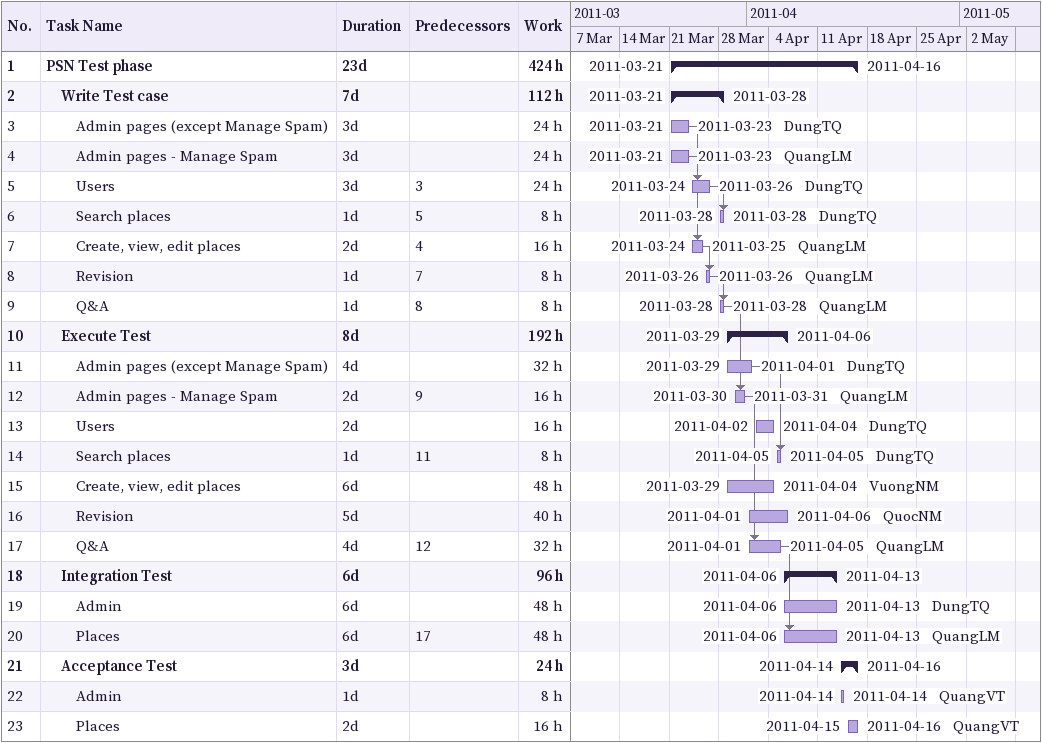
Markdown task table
| ID | Level | Task | Duration | Start | Finish | Predecessors | Resources | Work (h) |
|---|---|---|---|---|---|---|---|---|
| 1 | 1 | **PSN Test phase** | 23d | 2011-03-21 | 2011-04-16 |  |  | 424 |
| 2 | 2 | **Write Test case** | 7d | 2011-03-21 | 2011-03-28 |  |  | 112 |
| 3 | 3 | Admin pages (except Manage Spam) | 3d | 2011-03-21 | 2011-03-23 |  | DungTQ | 24 |
| 4 | 3 | Admin pages - Manage Spam | 3d | 2011-03-21 | 2011-03-23 |  | QuangLM | 24 |
| 5 | 3 | Users | 3d | 2011-03-24 | 2011-03-26 | 3 | DungTQ | 24 |
| 6 | 3 | Search places | 1d | 2011-03-28 | 2011-03-28 | 5 | DungTQ | 8 |
| 7 | 3 | Create, view, edit places | 2d | 2011-03-24 | 2011-03-25 | 4 | QuangLM | 16 |
| 8 | 3 | Revision | 1d | 2011-03-26 | 2011-03-26 | 7 | QuangLM | 8 |
| 9 | 3 | Q&A | 1d | 2011-03-28 | 2011-03-28 | 8 | QuangLM | 8 |
| 10 | 2 | **Execute Test** | 8d | 2011-03-29 | 2011-04-06 |  |  | 192 |
| 11 | 3 | Admin pages (except Manage Spam) | 4d | 2011-03-29 | 2011-04-01 |  | DungTQ | 32 |
| 12 | 3 | Admin pages - Manage Spam | 2d | 2011-03-30 | 2011-03-31 | 9 | QuangLM | 16 |
| 13 | 3 | Users | 2d | 2011-04-02 | 2011-04-04 |  | DungTQ | 16 |
| 14 | 3 | Search places | 1d | 2011-04-05 | 2011-04-05 | 11 | DungTQ | 8 |
| 15 | 3 | Create, view, edit places | 6d | 2011-03-29 | 2011-04-04 |  | VuongNM | 48 |
| 16 | 3 | Revision | 5d | 2011-04-01 | 2011-04-06 |  | QuocNM | 40 |
| 17 | 3 | Q&A | 4d | 2011-04-01 | 2011-04-05 | 12 | QuangLM | 32 |
| 18 | 2 | **Integration Test** | 6d | 2011-04-06 | 2011-04-13 |  |  | 96 |
| 19 | 3 | Admin | 6d | 2011-04-06 | 2011-04-13 |  | DungTQ | 48 |
| 20 | 3 | Places | 6d | 2011-04-06 | 2011-04-13 | 17 | QuangLM | 48 |
| 21 | 2 | **Acceptance Test** | 3d | 2011-04-14 | 2011-04-16 |  |  | 24 |
| 22 | 3 | Admin | 1d | 2011-04-14 | 2011-04-14 |  | QuangVT | 8 |
| 23 | 3 | Places | 2d | 2011-04-15 | 2011-04-16 |  | QuangVT | 16 |
